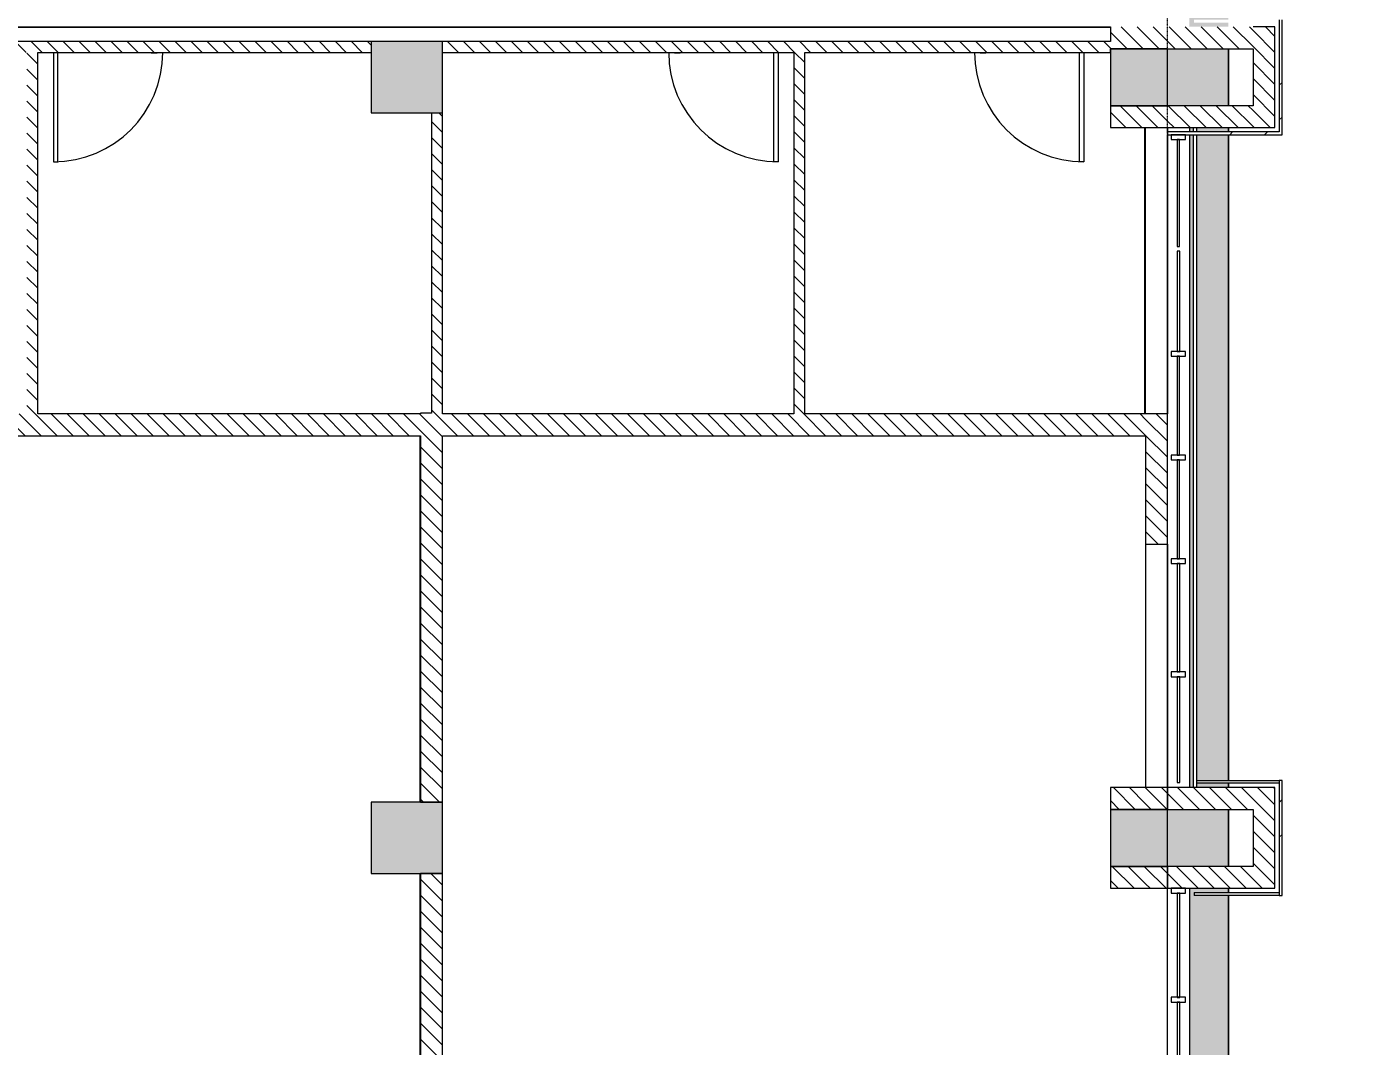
# Model space of a CAD drawing. Header units: millimetres. Extents: x -106145 to 154907, y -84585 to 152038.
# Drawn here: x 45394 to 59489, y 63544 to 74265 of the extents above; entities that cross this region are included whole.
import ezdxf

# ---------------------------------------------------------------- set-up
doc = ezdxf.new("R2010")
doc.units = ezdxf.units.MM
doc.linetypes.add('Cut Out Line _2_', pattern=[2, 1, -1])
for name, color, linetype, lineweight in [('A-ANNO-DIMS', 211, 'Continuous', 9), ('A-ANNO-DIMS-300', 211, 'Continuous', 9), ('A-AREA', 32, 'Continuous', 5), ('A-DETL', 90, 'Continuous', 5), ('A-DOOR', 31, 'Continuous', 5), ('A-FLOR', 192, 'Continuous', 5), ('A-FLOR-PATT', 8, 'Continuous', 5), ('A-GLAZ-CURT', 52, 'Continuous', 5), ('A-GLAZ-CWMG', 51, 'Continuous', 5), ('A-WALL', 113, 'Continuous', 5), ('A-WALL-PATT', 111, 'Continuous', 5), ('S-COLS', 52, 'Continuous', 5)]:
    doc.layers.add(name, color=color, linetype=linetype, lineweight=lineweight)
doc.styles.add('RomanS', font='romans__.ttf', dxfattribs={"width": 0.8, "height": 1200})
doc.dimstyles.new('Diagonal_-_4_mm_RomanS', dxfattribs={"dimscale": 304.8, "dimtxt": 1219.023462, "dimasz": 1.476378, "dimexe": 0.984252, "dimexo": 0.0625, "dimgap": 0.19685, "dimtad": 1, "dimdec": 0, "dimzin": 0, "dimdsep": 46, "dimtxsty": 'RomanS', "dimblk1": 'OBLIQUE', "dimblk2": 'OBLIQUE', "dimsah": 1, "dimcen": 0.09, "dimdle": 2.362205, "dimazin": 0, "dimtfac": 1, "dimtdec": 4, "dimtix": 1, "dimtmove": 0, "dimatfit": 3, "dimfxl": 2.362205, "dimfxlon": 1, "dimtvp": 1, "dimtolj": 1, "dimtzin": 0, "dimarcsym": 2})
pattern_1 = [(315, (0, 0), (84.18955, 84.18955), [])]
pattern_2 = [(45, (0, 0), (-754.342, 754.342), []), (45, (0, 1143), (-754.342, 754.342), [])]

# ---------------------------------------------------------------- blocks, each defined once
blk = doc.blocks.new('M_Concrete-Rectangular-Column - 750 x 750-3585654-Site Plan')
at = {"layer": 'S-COLS'}
blk.add_hatch(color=256, dxfattribs=at).paths.add_polyline_path([(-375, 375), (-375, -375), (375, -375), (375, 375), (-130, 375)], flags=0)
at = {"layer": 'S-COLS', "color": 41}
for p, q in [((375, 375), (-375, 375)), ((-375, 375), (-375, -375)), ((375, -375), (375, 375)), ((-375, -375), (375, -375))]:
    blk.add_line(p, q, dxfattribs=at)
blk = doc.blocks.new('M_Door-Passage-Small Slit Vision Panel_Type B - 1_25_Type B-13938695-Site Plan')
at = {"layer": 'A-DOOR', "color": 121, "lineweight": 9}
for p, q in [((575, 1213.85), (530, 1213.85)), ((530, 1213.85), (530, 63.85)), ((575, 63.85), (575, 1213.85))]:
    blk.add_line(p, q, dxfattribs=at)
at = {"layer": 'A-DOOR', "color": 41}
for p, q in [((-514.125, 71.85), (-514.125, 63.85)), ((-514.125, 71.85), (-454.125, 71.85)), ((-454.125, 63.85), (-454.125, 71.85))]:
    blk.add_line(p, q, dxfattribs=at)
blk.add_arc((575, 63.85), 1150, 90, 180, dxfattribs=at)
blk = doc.blocks.new('Rectangular Mullion - 50 x 150mm-10192813-Site Plan')
at = {"layer": 'A-GLAZ-CWMG', "color": 53, "lineweight": 18}
for p, q in [((0, 75), (-50, 75)), ((-50, 75), (-50, -75)), ((0, -75), (0, 75)), ((-50, -75), (0, -75))]:
    blk.add_line(p, q, dxfattribs=at)
blk = doc.blocks.new('M_Door-Passage-Small Slit Vision Panel_Type B - 1_25_Type B-13938696-Site Plan')
at = {"layer": 'A-DOOR', "color": 41}
for p, q in [((-514.125, -63.85), (-514.125, -71.85)), ((-454.125, -71.85), (-514.125, -71.85)), ((-454.125, -71.85), (-454.125, -63.85))]:
    blk.add_line(p, q, dxfattribs=at)
at = {"layer": 'A-DOOR', "color": 121, "lineweight": 9}
for p, q in [((530, -1213.85), (530, -63.85)), ((575, -63.85), (575, -1213.85)), ((575, -1213.85), (530, -1213.85))]:
    blk.add_line(p, q, dxfattribs=at)
at = {"layer": 'A-DOOR', "color": 41}
blk.add_arc((575, -63.85), 1150, 180, 270, dxfattribs=at)
blk = doc.blocks.new('System Panel - Glazed-11365437-Site Plan')
at = {"layer": 'A-GLAZ-CURT', "color": 133, "lineweight": 9}
for p, q in [((549, 13), (-549, 13)), ((-549, 13), (-549, -13)), ((549, -13), (549, 13)), ((-549, -13), (549, -13))]:
    blk.add_line(p, q, dxfattribs=at)
blk = doc.blocks.new('System Panel - Glazed-11365438-Site Plan')
at = {"layer": 'A-GLAZ-CURT', "color": 133, "lineweight": 9}
for p, q in [((561, 13), (-561, 13)), ((-561, 13), (-561, -13)), ((561, -13), (561, 13)), ((-561, -13), (561, -13))]:
    blk.add_line(p, q, dxfattribs=at)
blk = doc.blocks.new('Rectangular Mullion - 50 x 150mm-V53-Site Plan')
at = {"layer": 'A-GLAZ-CWMG', "color": 53, "lineweight": 18}
for p, q in [((-25, 75), (25, 75)), ((-25, -75), (-25, 75)), ((25, 75), (25, -75)), ((25, -75), (-25, -75))]:
    blk.add_line(p, q, dxfattribs=at)
blk = doc.blocks.new('System Panel - Glazed-11366194-Site Plan')
at = {"layer": 'A-GLAZ-CURT', "color": 133, "lineweight": 9}
for p, q in [((562.5, 12.5), (-562.5, 12.5)), ((-562.5, 12.5), (-562.5, -12.5)), ((562.5, -12.5), (562.5, 12.5)), ((-562.5, -12.5), (562.5, -12.5))]:
    blk.add_line(p, q, dxfattribs=at)
blk = doc.blocks.new('System Panel - Glazed-11366195-Site Plan')
at = {"layer": 'A-GLAZ-CURT', "color": 133, "lineweight": 9}
for p, q in [((527, 13), (-527, 13)), ((-527, 13), (-527, -13)), ((527, -13), (527, 13)), ((-527, -13), (527, -13))]:
    blk.add_line(p, q, dxfattribs=at)
blk = doc.blocks.new('System Panel - Glazed-10195712-Site Plan')
at = {"layer": 'A-GLAZ-CURT', "color": 133, "lineweight": 9}
for p, q in [((520, 12.5), (-520, 12.5)), ((-520, 12.5), (-520, -12.5)), ((520, -12.5), (520, 12.5)), ((-520, -12.5), (520, -12.5))]:
    blk.add_line(p, q, dxfattribs=at)
blk = doc.blocks.new('System Panel - Glazed-11366196-Site Plan')
at = {"layer": 'A-GLAZ-CURT', "color": 133, "lineweight": 9}
for p, q in [((570, 13), (-570, 13)), ((-570, 13), (-570, -13)), ((570, -13), (570, 13)), ((-570, -13), (570, -13))]:
    blk.add_line(p, q, dxfattribs=at)
blk = doc.blocks.new('System Panel - Glazed-11366197-Site Plan')
at = {"layer": 'A-GLAZ-CURT', "color": 133, "lineweight": 9}
for p, q in [((557, 13), (-557, 13)), ((-557, 13), (-557, -13)), ((557, -13), (557, 13)), ((-557, -13), (557, -13))]:
    blk.add_line(p, q, dxfattribs=at)
blk = doc.blocks.new('MM-HOSPITAL A _ B BLOCK-2022_11_05_CENTRAL_rvt-1-Site Plan')
at = {"layer": 'A-WALL-PATT'}
h = blk.add_hatch(dxfattribs=at)
h.set_pattern_fill('FP_20', color=41, style=0, pattern_type=2)
h.set_pattern_definition(pattern_2)
h.paths.add_polyline_path([(58594, 73130), (58594, 74340), (58564, 74340), (58564, 73130)], flags=0)
h = blk.add_hatch(dxfattribs=at)
h.set_pattern_fill('FP_19', color=90, style=0, pattern_type=2)
h.set_pattern_definition(pattern_1)
h.paths.add_polyline_path([(57159, 74035), (57159, 74265), (56789, 74265), (56789, 74035)], flags=0)
h = blk.add_hatch(dxfattribs=at)
h.set_pattern_fill('FP_19', color=90, style=0, pattern_type=2)
h.set_pattern_definition(pattern_1)
h.paths.add_polyline_path([(57159, 74035), (57389, 74035), (57389, 74265), (57159, 74265)], flags=0)
h = blk.add_hatch(dxfattribs=at)
h.set_pattern_fill('FP_19', color=90, style=0, pattern_type=2)
h.set_pattern_definition(pattern_1)
h.paths.add_polyline_path([(57389, 74035), (58289, 74035), (58289, 74265), (57389, 74265)], flags=0)
h = blk.add_hatch(dxfattribs=at)
h.set_pattern_fill('FP_19', color=90, style=0, pattern_type=2)
h.set_pattern_definition(pattern_1)
h.paths.add_polyline_path([(58289, 73205), (58519, 73205), (58519, 74265), (58289, 74265), (58289, 73435)], flags=0)
h = blk.add_hatch(dxfattribs=at)
h.set_pattern_fill('FP_19', color=90, style=0, pattern_type=2)
h.set_pattern_definition(pattern_1)
h.paths.add_polyline_path([(37264, 73995), (41014, 73995), (41014, 74110), (37264, 74110)], flags=0)
h.paths.add_polyline_path([(41764, 73995), (49014, 73995), (49014, 74110), (41764, 74110)], flags=0)
h = blk.add_hatch(dxfattribs=at)
h.set_pattern_fill('FP_19', color=90, style=0, pattern_type=2)
h.set_pattern_definition(pattern_1)
h.paths.add_polyline_path([(56518, 73995), (56789, 73995), (56789, 74110), (49764, 74110), (49764, 73995), (55467, 73995)], flags=0)
h = blk.add_hatch(dxfattribs=at)
h.set_pattern_fill('FP_19', color=90, style=0, pattern_type=2)
h.set_pattern_definition(pattern_1)
h.paths.add_polyline_path([(45394, 72520), (45509, 72520), (45509, 73995), (45394, 73995)], flags=0)
h = blk.add_hatch(dxfattribs=at)
h.set_pattern_fill('FP_19', color=90, style=0, pattern_type=2)
h.set_pattern_definition(pattern_1)
h.paths.add_polyline_path([(53459, 70195), (53574, 70195), (53574, 73995), (53459, 73995), (53459, 70907)], flags=0)
h = blk.add_hatch(dxfattribs=at)
h.set_pattern_fill('FP_19', color=90, style=0, pattern_type=2)
h.set_pattern_definition(pattern_1)
h.paths.add_polyline_path([(56789, 73205), (57159, 73205), (57159, 73435), (56789, 73435)], flags=0)
h = blk.add_hatch(dxfattribs=at)
h.set_pattern_fill('FP_19', color=90, style=0, pattern_type=2)
h.set_pattern_definition(pattern_1)
h.paths.add_polyline_path([(57159, 73205), (57389, 73205), (57389, 73435), (57159, 73435)], flags=0)
h = blk.add_hatch(dxfattribs=at)
h.set_pattern_fill('FP_19', color=90, style=0, pattern_type=2)
h.set_pattern_definition(pattern_1)
h.paths.add_polyline_path([(57389, 73205), (58289, 73205), (58289, 73435), (57389, 73435)], flags=0)
h = blk.add_hatch(dxfattribs=at)
h.set_pattern_fill('FP_19', color=90, style=0, pattern_type=2)
h.set_pattern_definition(pattern_1)
h.paths.add_polyline_path([(49649, 70200), (49764, 70200), (49764, 73360), (49649, 73360), (49649, 70907)], flags=0)
h = blk.add_hatch(dxfattribs=at)
h.set_pattern_fill('FP_20', color=41, style=0, pattern_type=2)
h.set_pattern_definition(pattern_2)
h.paths.add_polyline_path([(57568, 73130), (58564, 73130), (58564, 73160), (57389, 73160), (57389, 73130)], flags=0)
h = blk.add_hatch(dxfattribs=at)
h.set_pattern_fill('FP_19', color=90, style=0, pattern_type=2)
h.set_pattern_definition(pattern_1)
h.paths.add_polyline_path([(45394, 70195), (45509, 70195), (45509, 72520), (45394, 72520), (45394, 70907)], flags=0)
h = blk.add_hatch(dxfattribs=at)
h.set_pattern_fill('FP_19', color=90, style=0, pattern_type=2)
h.set_pattern_definition(pattern_1)
h.paths.add_polyline_path([(49534, 69965), (49534, 70195), (33479, 70195), (33479, 69965), (49166, 69965)], flags=0)
h = blk.add_hatch(dxfattribs=at)
h.set_pattern_fill('FP_19', color=90, style=0, pattern_type=2)
h.set_pattern_definition(pattern_1)
h.paths.add_polyline_path([(49534, 66110), (49764, 66110), (49764, 70200), (49534, 70200), (49534, 69965)], flags=0)
h = blk.add_hatch(dxfattribs=at)
h.set_pattern_fill('FP_19', color=90, style=0, pattern_type=2)
h.set_pattern_definition(pattern_1)
h.paths.add_polyline_path([(49764, 69965), (57159, 69965), (57159, 70195), (49764, 70195)], flags=0)
h = blk.add_hatch(dxfattribs=at)
h.set_pattern_fill('FP_19', color=90, style=0, pattern_type=2)
h.set_pattern_definition(pattern_1)
h.paths.add_polyline_path([(57389, 68825), (57389, 70195), (57159, 70195), (57159, 68825)], flags=0)
h = blk.add_hatch(dxfattribs=at)
h.set_pattern_fill('FP_19', color=90, style=0, pattern_type=2)
h.set_pattern_definition(pattern_1)
h.paths.add_polyline_path([(57159, 66035), (57159, 66265), (56789, 66265), (56789, 66035)], flags=0)
h = blk.add_hatch(dxfattribs=at)
h.set_pattern_fill('FP_19', color=90, style=0, pattern_type=2)
h.set_pattern_definition(pattern_1)
h.paths.add_polyline_path([(57159, 66035), (57389, 66035), (57389, 66265), (57159, 66265)], flags=0)
h = blk.add_hatch(dxfattribs=at)
h.set_pattern_fill('FP_19', color=90, style=0, pattern_type=2)
h.set_pattern_definition(pattern_1)
h.paths.add_polyline_path([(58519, 66035), (58519, 66265), (57389, 66265), (57389, 66035), (58289, 66035)], flags=0)
h = blk.add_hatch(dxfattribs=at)
h.set_pattern_fill('FP_20', color=41, style=0, pattern_type=2)
h.set_pattern_definition(pattern_2)
h.paths.add_polyline_path([(58564, 65130), (58594, 65130), (58594, 66340), (58564, 66340)], flags=0)
h = blk.add_hatch(dxfattribs=at)
h.set_pattern_fill('FP_19', color=90, style=0, pattern_type=2)
h.set_pattern_definition(pattern_1)
h.paths.add_polyline_path([(58519, 65205), (58519, 66035), (58289, 66035), (58289, 65205)], flags=0)
h = blk.add_hatch(dxfattribs=at)
h.set_pattern_fill('FP_19', color=90, style=0, pattern_type=2)
h.set_pattern_definition(pattern_1)
h.paths.add_polyline_path([(57159, 65205), (57159, 65435), (56789, 65435), (56789, 65205)], flags=0)
h = blk.add_hatch(dxfattribs=at)
h.set_pattern_fill('FP_19', color=90, style=0, pattern_type=2)
h.set_pattern_definition(pattern_1)
h.paths.add_polyline_path([(57389, 65205), (57389, 65435), (57159, 65435), (57159, 65205)], flags=0)
h = blk.add_hatch(dxfattribs=at)
h.set_pattern_fill('FP_19', color=90, style=0, pattern_type=2)
h.set_pattern_definition(pattern_1)
h.paths.add_polyline_path([(57389, 65205), (58289, 65205), (58289, 65435), (57389, 65435)], flags=0)
h = blk.add_hatch(dxfattribs=at)
h.set_pattern_fill('FP_19', color=90, style=0, pattern_type=2)
h.set_pattern_definition(pattern_1)
h.paths.add_polyline_path([(49764, 58255), (49764, 65360), (49534, 65360), (49534, 58255)], flags=0)
at = {"layer": 'S-COLS'}
for points in [[(56789, 73435), (57389, 73435), (57389, 74035), (56789, 74035), (56789, 73673)], [(49014, 65360), (49764, 65360), (49764, 66110), (49014, 66110)], [(56789, 65435), (57389, 65435), (57389, 66035), (56789, 66035)]]:
    blk.add_hatch(color=256, dxfattribs=at).paths.add_polyline_path(points, flags=0)
at = {"layer": 'A-AREA', "color": 41}
blk.add_line((57159, 68825), (57159, 66265), dxfattribs=at)
at = {"layer": 'A-FLOR', "color": 41}
for p, q in [((33099, 74260), (56789, 74260)), ((56789, 74260), (33099, 74260)), ((57149, 70195), (57149, 73205)), ((49529, 66110), (49529, 69965)), ((49529, 58255), (49529, 65360))]:
    blk.add_line(p, q, dxfattribs=at)
at = {"layer": 'A-WALL', "color": 53, "lineweight": 18}
for p, q in [((58564, 74340), (58564, 73160)), ((58594, 73130), (58594, 74340)), ((58519, 74265), (58289, 74265)), ((58519, 73205), (58519, 74265)), ((57389, 74035), (58289, 74035)), ((58289, 74035), (58289, 73435)), ((58289, 73435), (57389, 73435)), ((57389, 73205), (58289, 73205)), ((58564, 73160), (57389, 73160)), ((58289, 73205), (58519, 73205)), ((57389, 73130), (58564, 73130)), ((58564, 73130), (58594, 73130)), ((58519, 66265), (57389, 66265)), ((57389, 66035), (57389, 66265)), ((58519, 66035), (58519, 66265)), ((58564, 66340), (58564, 65130)), ((58594, 66340), (58564, 66340)), ((58594, 65130), (58594, 66340)), ((57389, 66035), (58289, 66035)), ((58289, 66035), (58289, 65435)), ((58519, 65205), (58519, 66035)), ((58289, 65435), (57389, 65435)), ((57389, 65205), (58289, 65205)), ((58289, 65205), (58519, 65205)), ((58564, 65130), (58594, 65130))]:
    blk.add_line(p, q, dxfattribs=at)
at = {"layer": 'A-WALL', "color": 61, "lineweight": 18}
for p, q in [((56789, 74265), (56789, 74110)), ((49014, 74110), (41764, 74110)), ((56789, 74110), (49764, 74110)), ((56789, 74035), (57159, 74035)), ((45509, 73995), (49014, 73995)), ((45509, 72520), (45509, 73995)), ((49764, 73995), (53459, 73995)), ((53459, 73995), (53459, 70195)), ((53574, 73995), (56789, 73995)), ((53574, 70195), (53574, 73995)), ((57159, 73435), (56789, 73435)), ((56789, 73435), (56789, 73205)), ((57389, 73435), (57159, 73435)), ((49649, 73360), (49649, 70200)), ((49764, 70200), (49764, 73360)), ((56789, 73205), (57159, 73205)), ((57159, 73205), (57389, 73205)), ((57389, 73160), (57389, 73130)), ((45509, 70195), (45509, 72520)), ((49534, 70195), (45509, 70195)), ((49534, 70200), (49534, 70195)), ((49649, 70200), (49534, 70200)), ((49764, 70195), (49764, 70200)), ((53459, 70195), (49764, 70195)), ((57159, 70195), (53574, 70195)), ((57389, 70195), (57159, 70195)), ((57389, 68825), (57389, 70195)), ((33479, 69965), (49534, 69965)), ((49534, 69965), (49534, 66110)), ((49764, 69965), (57159, 69965)), ((49764, 66110), (49764, 69965)), ((57159, 69965), (57159, 68825)), ((57159, 68825), (57389, 68825)), ((57159, 66265), (56789, 66265)), ((56789, 66265), (56789, 66035)), ((57389, 66265), (57159, 66265)), ((57389, 66265), (57389, 66035)), ((49534, 66110), (49764, 66110)), ((56789, 66035), (57159, 66035)), ((57159, 66035), (57389, 66035)), ((57159, 65435), (56789, 65435)), ((56789, 65435), (56789, 65205)), ((57389, 65435), (57159, 65435)), ((57389, 65205), (57389, 65435)), ((57389, 65435), (57389, 65205)), ((49534, 65360), (49534, 58255)), ((49764, 58255), (49764, 65360)), ((56789, 65205), (57159, 65205)), ((57159, 65205), (57389, 65205))]:
    blk.add_line(p, q, dxfattribs=at)
at = {"layer": 'A-WALL', "color": 41}
for p, q in [((56789, 73995), (56789, 74035)), ((57159, 74035), (57389, 74035)), ((57159, 70195), (57159, 73205)), ((57389, 73205), (57389, 73160)), ((57389, 73130), (57389, 70195)), ((49764, 65360), (49534, 65360)), ((57389, 58335), (57389, 65205))]:
    blk.add_line(p, q, dxfattribs=at)
at = {"layer": 'A-WALL', "color": 253}
for p, q in [((57389, 73160), (57389, 73205)), ((57619, 73205), (57619, 73160)), ((57664, 73160), (57664, 73205)), ((57694, 73205), (57694, 73160)), ((57389, 66265), (57389, 73130)), ((57619, 73130), (57619, 66265)), ((57664, 66265), (57664, 73130)), ((57694, 73130), (57694, 66340)), ((57694, 66340), (58564, 66340)), ((57694, 66340), (57694, 66310)), ((57694, 66310), (57694, 66265)), ((58564, 66310), (57694, 66310)), ((57619, 65205), (57619, 58335)), ((57669, 65160), (58564, 65160)), ((57669, 65160), (57669, 65130)), ((58564, 65130), (57669, 65130))]:
    blk.add_line(p, q, dxfattribs=at)
at = {"layer": 'S-COLS', "color": 41}
for p, q in [((57159, 74035), (56789, 74035)), ((56789, 74035), (56789, 73995)), ((57389, 74035), (57159, 74035)), ((57389, 73435), (57389, 74035)), ((56789, 73995), (56789, 73435)), ((56789, 73435), (57389, 73435)), ((49764, 66110), (49014, 66110)), ((49014, 66110), (49014, 65360)), ((49764, 65360), (49764, 66110)), ((57389, 66035), (56789, 66035)), ((56789, 66035), (56789, 65435)), ((57389, 65435), (57389, 66035)), ((56789, 65435), (57389, 65435)), ((49014, 65360), (49534, 65360)), ((49534, 65360), (49764, 65360))]:
    blk.add_line(p, q, dxfattribs=at)
at = {"color": 253, "lineweight": 5}
for name, p, rotation in [('M_Concrete-Rectangular-Column - 750 x 750-3585654-Site Plan', (49389, 73735), 90.00000482565875), ('M_Door-Passage-Small Slit Vision Panel_Type B - 1_25_Type B-13938695-Site Plan', (46249, 74059), 180.0000048296731), ('Rectangular Mullion - 50 x 150mm-10192813-Site Plan', (57504, 73130), 89.99999999999959), ('System Panel - Glazed-11366194-Site Plan', (57504, 72518), 269.9999999999996), ('System Panel - Glazed-11366195-Site Plan', (57504, 71378), 269.9999999999996), ('System Panel - Glazed-10195712-Site Plan', (57504, 70280), 269.9999999999996), ('System Panel - Glazed-10195712-Site Plan', (57504, 69190), 269.9999999999996), ('System Panel - Glazed-11366196-Site Plan', (57504, 68050), 269.9999999999996), ('System Panel - Glazed-11366197-Site Plan', (57504, 66873), 269.9999999999996), ('Rectangular Mullion - 50 x 150mm-10192813-Site Plan', (57504, 65205), 89.99999999999952), ('System Panel - Glazed-11365437-Site Plan', (57504, 64606), 269.9999999999995), ('System Panel - Glazed-11365438-Site Plan', (57504, 63446), 269.9999999999995)]:
    blk.add_blockref(name, p, dxfattribs=dict(at, rotation=rotation))
for p in [(52719, 74059), (55934, 74059)]:
    blk.add_blockref('M_Door-Passage-Small Slit Vision Panel_Type B - 1_25_Type B-13938696-Site Plan', p, dxfattribs=at)
at = {"color": 253, "lineweight": 5, "extrusion": (0, 0, -1)}
for p, rotation in [((-57504, 70825), 270.0000000000004), ((-57504, 69735), 270.0000000000004), ((-57504, 68645), 270.0000000000004), ((-57504, 67455), 270.0000000000004), ((-57504, 64033), 270.0000000000005)]:
    blk.add_blockref('Rectangular Mullion - 50 x 150mm-V53-Site Plan', p, dxfattribs=dict(at, rotation=rotation))
blk = doc.blocks.new('MMU_ AMBALA_PODIUM_2022_11_02_CENTRAL_rvt-1-Site Plan')
at = {"layer": 'A-FLOR-PATT', "true_color": 0xc7c8ca}
h = blk.add_hatch(color=9, dxfattribs=at)
h.paths.add_polyline_path([(88259, 17665), (88259, 18115), (88214, 18115), (88214, 17665)], flags=0)
h.paths.add_polyline_path([(88489, 17665), (88959, 17665), (88959, 18160), (88609, 18160), (88609, 18115), (88489, 18115), (88489, 18108)], flags=0)
h.paths.add_polyline_path([(88184, 17665), (88184, 18115), (85569, 18115), (85569, 17665), (88024, 17665)], flags=0)
h.paths.add_polyline_path([(83823, 17665), (85339, 17665), (85339, 18115), (79988, 18115), (79988, 30128), (79995, 30381), (80013, 30634), (80045, 30886), (80088, 31135), (80144, 31383), (80211, 31627), (80291, 31867), (80382, 32104), (80485, 32335), (80600, 32561), (80725, 32782), (80861, 32996), (81007, 33203), (81163, 33402), (81329, 33594), (81763, 34043), (82013, 34318), (82254, 34600), (82486, 34890), (82708, 35188), (82920, 35493), (83164, 35871), (83315, 36122), (83497, 36445), (83668, 36775), (83828, 37110), (83978, 37450), (84116, 37794), (84244, 38143), (84359, 38496), (84464, 38852), (84556, 39212), (84637, 39574), (84706, 39939), (84764, 40306), (84764, 58958), (84722, 59335), (84668, 59711), (84601, 60084), (84523, 60455), (84431, 60823), (84328, 61188), (84213, 61550), (84086, 61907), (83947, 62260), (83796, 62609), (83634, 62951), (83461, 63289), (83276, 63620), (83081, 63945), (82875, 64264), (82659, 64576), (82432, 64880), (82343, 64992), (81969, 64740), (81980, 64727), (82207, 64431), (82423, 64128), (82629, 63818), (82825, 63501), (83009, 63178), (83182, 62848), (83345, 62513), (83495, 62173), (83635, 61828), (83762, 61478), (83877, 61124), (83981, 60766), (84072, 60405), (84151, 60041), (84218, 59675), (84272, 59307), (84314, 58937), (84314, 40338), (84255, 39968), (84173, 39559), (84099, 39237), (84003, 38876), (83894, 38518), (83774, 38164), (83641, 37814), (83497, 37470), (83341, 37130), (83173, 36796), (82995, 36467), (82773, 36094), (82604, 35830), (82393, 35521), (82171, 35220), (81940, 34926), (81698, 34641), (81447, 34364), (81007, 33908), (80836, 33713), (80672, 33506), (80523, 33300), (80381, 33083), (80250, 32859), (80128, 32630), (80018, 32395), (79919, 32156), (79830, 31912), (79753, 31664), (79688, 31413), (79634, 31160), (79592, 30904), (79562, 30646), (79543, 30339), (79538, 30128), (79538, 17665), (82773, 17665)], flags=0)
h.paths.add_polyline_path([(57619, 17815), (58289, 17815), (58289, 18035), (57579, 18035), (57579, 17935), (57619, 17935), (57619, 17855)], flags=0)
h.paths.add_polyline_path([(62819, 17815), (67026, 17815), (67026, 31354), (66972, 31596), (66906, 31836), (66830, 32073), (66743, 32306), (66646, 32535), (66539, 32760), (66422, 32980), (66296, 33194), (66160, 33402), (65969, 33662), (65861, 33800), (65661, 34027), (65271, 34439), (65024, 34717), (64786, 35003), (64558, 35297), (64340, 35598), (64133, 35907), (63936, 36223), (63749, 36545), (63574, 36873), (63410, 37207), (63257, 37546), (63116, 37890), (62987, 38239), (62869, 38592), (62764, 38949), (62671, 39309), (62589, 39672), (62521, 40038), (62455, 40481), (62420, 40775), (62389, 41146), (62370, 41517), (62364, 41889), (62364, 51516), (61914, 51212), (61914, 41889), (61920, 41518), (61938, 41147), (61968, 40778), (62010, 40409), (62064, 40042), (62130, 39676), (62207, 39314), (62297, 38953), (62398, 38596), (62510, 38243), (62634, 37893), (62769, 37547), (62915, 37206), (63073, 36870), (63241, 36539), (63419, 36214), (63623, 35871), (63808, 35581), (64017, 35275), (64237, 34976), (64465, 34683), (64704, 34399), (64951, 34122), (65374, 33676), (65533, 33490), (65682, 33297), (65823, 33097), (65969, 32863), (66074, 32679), (66185, 32461), (66306, 32183), (66374, 32011), (66453, 31780), (66520, 31545), (66576, 31307), (66576, 18265), (58824, 18265), (58821, 18102), (58815, 18103), (58817, 18265), (58594, 18265), (58594, 17815), (61109, 17815), (61109, 18150), (61339, 18150), (61342, 17815), (61769, 17815)], flags=0)
h.paths.add_polyline_path([(58519, 17815), (58564, 17815), (58564, 18265), (58029, 18265), (58028, 18310), (57694, 18310), (57694, 18265), (58519, 18265), (58519, 18035)], flags=0)
h.paths.add_polyline_path([(58819, 17990), (58813, 17990), (58815, 18029), (58820, 18029)], flags=0)
h.paths.add_polyline_path([(58820, 18030), (58814, 18030), (58815, 18069), (58821, 18069)], flags=0)
h.paths.add_polyline_path([(57664, 18265), (57664, 18310), (57579, 18310), (57579, 18265)], flags=0)
h.paths.add_polyline_path([(58029, 18340), (58029, 25315), (57694, 25315), (57694, 18340), (58028, 18340)], flags=0)
h.paths.add_polyline_path([(57664, 18340), (57664, 25315), (57579, 25315), (57579, 18340)], flags=0)
h.paths.add_polyline_path([(88609, 18390), (89059, 18390), (89059, 18435), (88609, 18435)], flags=0)
h.paths.add_polyline_path([(88609, 18465), (89059, 18465), (89059, 25195), (88609, 25195), (88609, 19276)], flags=0)
h.paths.add_polyline_path([(89011, 25225), (89059, 25225), (89059, 25270), (88609, 25270), (88609, 25225)], flags=0)
h.paths.add_polyline_path([(57694, 25345), (58029, 25345), (58029, 25390), (57694, 25390)], flags=0)
h.paths.add_polyline_path([(57664, 25345), (57664, 25390), (57579, 25390), (57579, 25345), (57644, 25345)], flags=0)
h.paths.add_polyline_path([(89010, 25500), (89059, 25500), (89059, 26090), (88609, 26090), (88609, 25500)], flags=0)
h.paths.add_polyline_path([(58029, 25620), (58029, 26215), (57579, 26215), (57579, 25620), (57926, 25620)], flags=0)
h.paths.add_polyline_path([(89059, 26320), (89059, 26365), (88609, 26365), (88609, 26320), (89004, 26320)], flags=0)
h.paths.add_polyline_path([(89059, 26395), (89059, 31695), (88609, 31695), (88609, 26395), (89004, 26395)], flags=0)
h.paths.add_polyline_path([(58029, 26450), (58029, 26495), (57644, 26495), (57644, 26450), (57914, 26450)], flags=0)
h.paths.add_polyline_path([(57644, 26525), (58029, 26525), (58029, 33130), (57644, 33130), (57644, 26652)], flags=0)
h.paths.add_polyline_path([(89059, 31725), (89059, 31770), (88609, 31770), (88609, 31725), (88970, 31725)], flags=0)
h.paths.add_polyline_path([(88609, 32000), (89059, 32000), (89059, 32590), (88609, 32590)], flags=0)
h.paths.add_polyline_path([(89059, 32820), (89059, 32865), (88609, 32865), (88609, 32820), (88964, 32820)], flags=0)
h.paths.add_polyline_path([(88609, 32895), (89059, 32895), (89059, 38195), (88609, 38195), (88609, 34027)], flags=0)
h.paths.add_polyline_path([(58029, 33160), (58029, 33205), (57644, 33205), (57644, 33160), (57820, 33160)], flags=0)
h.paths.add_polyline_path([(57816, 33435), (58029, 33435), (58029, 34035), (57579, 34035), (57579, 33435), (57644, 33435)], flags=0)
h.paths.add_polyline_path([(57804, 34265), (58029, 34265), (58029, 41130), (57619, 41130), (57619, 34265)], flags=0)
h.paths.add_polyline_path([(88609, 38225), (89059, 38225), (89059, 38270), (88609, 38270)], flags=0)
h.paths.add_polyline_path([(88609, 38500), (89059, 38500), (89059, 39090), (88609, 39090)], flags=0)
h.paths.add_polyline_path([(88923, 39320), (89059, 39320), (89059, 39365), (88609, 39365), (88609, 39320)], flags=0)
h.paths.add_polyline_path([(88922, 39395), (89059, 39395), (89059, 44695), (88609, 44695), (88609, 39395)], flags=0)
h.paths.add_polyline_path([(58029, 41160), (58029, 41205), (57619, 41205), (57619, 41160), (57708, 41160)], flags=0)
h.paths.add_polyline_path([(57579, 41435), (58029, 41435), (58029, 42035), (57579, 42035)], flags=0)
h.paths.add_polyline_path([(57692, 42265), (58029, 42265), (58029, 42310), (57644, 42310), (57644, 42265)], flags=0)
h.paths.add_polyline_path([(58029, 42340), (58029, 48592), (57644, 48332), (57644, 42340), (57691, 42340)], flags=0)
h.paths.add_polyline_path([(88609, 44725), (89059, 44725), (89059, 44770), (88609, 44770)], flags=0)
h.paths.add_polyline_path([(88609, 45000), (89059, 45000), (89059, 45590), (88609, 45590), (88609, 45091)], flags=0)
h.paths.add_polyline_path([(88609, 45820), (89059, 45820), (89059, 45865), (88609, 45865)], flags=0)
h.paths.add_polyline_path([(88881, 45895), (89059, 45895), (89059, 48920), (88609, 48920), (88609, 45895)], flags=0)
h.paths.add_polyline_path([(89059, 48950), (89059, 48995), (88609, 48995), (88609, 48950), (88862, 48950)], flags=0)
h.paths.add_polyline_path([(88609, 49225), (89059, 49225), (89059, 55980), (88609, 55980), (88609, 52467)], flags=0)
h.paths.add_polyline_path([(57389, 52503), (57491, 52572), (57491, 52602), (57429, 52602), (57429, 52652), (57491, 52652), (57491, 53768), (57429, 53768), (57429, 53818), (57491, 53818), (57491, 54935), (57429, 54935), (57429, 54985), (57491, 54985), (57491, 56025), (57429, 56025), (57429, 56075), (57491, 56075), (57491, 57150), (57516, 57150), (57516, 56075), (57579, 56075), (57579, 56025), (57516, 56025), (57516, 54985), (57579, 54985), (57579, 54935), (57516, 54935), (57516, 53818), (57579, 53818), (57579, 53768), (57516, 53768), (57516, 52652), (57579, 52652), (57579, 52631), (57634, 52668), (57634, 55925), (57664, 55925), (57664, 52688), (58029, 52934), (58029, 57275), (57389, 57275), (57389, 53070)], flags=0)
h.paths.add_polyline_path([(57516, 52589), (57535, 52602), (57516, 52602)], flags=0)
h.paths.add_polyline_path([(61914, 55554), (62364, 55857), (62366, 57999), (62370, 58262), (62389, 58633), (62420, 59004), (62464, 59374), (62540, 59843), (62590, 60108), (62671, 60471), (62765, 60832), (62870, 61189), (62988, 61542), (63117, 61891), (63259, 62235), (63428, 62609), (63576, 62909), (63751, 63237), (63938, 63559), (64135, 63875), (64343, 64184), (64561, 64486), (64789, 64780), (65027, 65066), (65304, 65375), (65532, 65613), (65798, 65874), (66072, 66125), (66355, 66368), (66646, 66600), (67020, 66874), (67251, 67034), (67564, 67236), (67883, 67427), (68209, 67607), (68541, 67776), (68878, 67933), (69221, 68079), (69568, 68214), (69920, 68336), (70275, 68447), (70634, 68545), (70996, 68631), (71361, 68705), (71728, 68767), (72097, 68816), (72468, 68853), (72839, 68877), (73211, 68888), (73584, 68887), (73956, 68873), (74371, 68842), (74697, 68808), (75066, 68757), (75433, 68693), (75797, 68617), (76159, 68528), (76517, 68427), (76872, 68315), (77223, 68190), (77569, 68054), (77911, 67905), (78247, 67746), (78578, 67575), (78903, 67393), (79204, 67210), (79610, 67484), (79345, 67653), (79018, 67846), (78685, 68028), (78346, 68198), (78002, 68358), (77653, 68506), (77299, 68642), (76941, 68766), (76578, 68879), (76213, 68979), (75844, 69067), (75472, 69144), (75098, 69207), (74722, 69258), (74345, 69297), (73966, 69323), (73587, 69337), (73208, 69338), (72829, 69327), (72450, 69303), (72073, 69266), (71696, 69217), (71322, 69156), (70867, 69063), (70581, 68996), (70170, 68884), (69851, 68787), (69492, 68665), (69120, 68523), (68787, 68385), (68442, 68227), (68070, 68041), (67768, 67879), (67440, 67688), (67119, 67486), (66728, 67219), (66497, 67052), (66198, 66819), (65906, 66577), (65622, 66325), (65347, 66064), (65080, 65794), (64823, 65515), (64575, 65228), (64337, 64933), (64108, 64630), (63869, 64288), (63682, 64003), (63485, 63679), (63299, 63348), (63124, 63012), (62933, 62609), (62807, 62323), (62666, 61970), (62536, 61614), (62419, 61253), (62314, 60889), (62220, 60521), (62139, 60150), (62070, 59777), (62014, 59402), (61962, 58921), (61939, 58647), (61920, 58269), (61914, 57889), (61914, 56155)], flags=0)
h.paths.add_polyline_path([(88817, 56210), (89059, 56210), (89059, 56255), (88609, 56255), (88609, 56210)], flags=0)
h.paths.add_polyline_path([(88816, 56285), (89059, 56285), (89059, 60860), (88609, 60860), (88609, 56285)], flags=0)
h.paths.add_polyline_path([(57389, 57505), (58029, 57505), (58029, 58105), (57389, 58105), (57389, 57505)], flags=0)
h.paths.add_polyline_path([(57669, 58335), (58029, 58335), (58029, 58380), (57669, 58380), (57672, 58410), (58029, 58410), (58029, 65130), (57669, 65130), (57669, 65160), (58029, 65160), (58029, 65205), (57619, 65205), (57619, 58335)], flags=0)
h.paths.add_polyline_path([(88787, 60890), (89059, 60890), (89059, 60935), (88609, 60935), (88609, 60890)], flags=0)
h.paths.add_polyline_path([(88785, 61165), (89059, 61165), (89059, 61755), (88609, 61755), (88609, 61165)], flags=0)
h.paths.add_polyline_path([(89059, 61985), (89059, 62030), (88609, 62030), (88609, 61985), (88780, 61985)], flags=0)
h.paths.add_polyline_path([(88780, 62060), (89059, 62060), (89059, 67505), (88609, 67505), (88609, 62060)], flags=0)
h.paths.add_polyline_path([(57389, 65435), (58029, 65435), (58029, 66035), (57389, 66035), (57389, 65435)], flags=0)
h.paths.add_polyline_path([(57389, 66265), (57389, 66265), (57389, 67219)], flags=0)
h.paths.add_polyline_path([(57763, 66265), (58029, 66265), (58029, 66310), (57694, 66310), (57694, 66265)], flags=0)
h.paths.add_polyline_path([(57619, 66265), (57664, 66265), (57664, 73130), (57619, 73130), (57619, 70907)], flags=0)
h.paths.add_polyline_path([(58029, 66340), (58029, 73130), (57694, 73130), (57694, 66340), (57764, 66340)], flags=0)
h.paths.add_polyline_path([(89059, 67535), (89059, 67580), (88609, 67580), (88609, 67535), (88745, 67535)], flags=0)
h.paths.add_polyline_path([(88609, 67810), (89059, 67810), (89059, 68400), (88609, 68400)], flags=0)
h.paths.add_polyline_path([(88739, 68630), (89059, 68630), (89059, 68675), (88609, 68675), (88609, 68630)], flags=0)
h.paths.add_polyline_path([(88609, 68705), (89059, 68705), (89059, 69522), (88609, 69218)], flags=0)
h.paths.add_polyline_path([(58029, 73160), (58029, 73205), (57694, 73205), (57694, 73160), (57842, 73160)], flags=0)
h.paths.add_polyline_path([(57619, 73160), (57664, 73160), (57664, 73205), (57619, 73205)], flags=0)
h.paths.add_polyline_path([(57846, 73435), (58029, 73435), (58029, 74035), (57389, 74035), (57389, 73435), (57768, 73435)], flags=0)
h.paths.add_polyline_path([(88609, 73551), (89059, 73855), (89059, 74350), (88609, 74350), (88609, 74077)], flags=0)
h.paths.add_polyline_path([(57782, 74265), (58029, 74265), (58029, 74310), (57669, 74310), (57669, 74340), (58029, 74340), (58029, 81130), (57669, 81130), (57669, 81160), (58029, 81160), (58029, 81205), (57619, 81205), (57619, 74265), (57669, 74265)], flags=0)
h.paths.add_polyline_path([(88702, 74380), (89059, 74380), (89059, 74425), (88609, 74425), (88609, 74380)], flags=0)
h.paths.add_polyline_path([(89059, 74655), (89059, 79500), (88609, 79500), (88609, 74655), (88701, 74655)], flags=0)
h.paths.add_polyline_path([(89059, 79730), (89059, 79775), (88609, 79775), (88609, 79730), (88669, 79730)], flags=0)
h.paths.add_polyline_path([(88609, 79805), (89059, 79805), (89059, 83105), (88609, 83105), (88609, 81970)], flags=0)
h.paths.add_polyline_path([(58029, 81435), (58029, 82035), (57389, 82035), (57389, 81435), (57938, 81435)], flags=0)
h.paths.add_polyline_path([(57948, 82265), (58029, 82265), (58029, 82310), (57694, 82310), (57694, 82265), (57913, 82265)], flags=0)
h.paths.add_polyline_path([(57619, 82265), (57664, 82265), (57664, 82310), (57619, 82310)], flags=0)
h.paths.add_polyline_path([(58029, 82340), (58029, 88830), (57694, 88830), (57694, 82340), (57949, 82340)], flags=0)
h.paths.add_polyline_path([(57619, 82340), (57664, 82340), (57664, 88830), (57619, 88830), (57619, 83814)], flags=0)
h.paths.add_polyline_path([(88647, 83135), (89059, 83135), (89059, 83180), (88609, 83180), (88609, 83135)], flags=0)
h.paths.add_polyline_path([(88646, 83410), (89059, 83410), (89059, 84000), (88609, 84000), (88609, 83410)], flags=0)
h.paths.add_polyline_path([(88641, 84230), (89059, 84230), (89059, 84275), (88609, 84275), (88609, 84230)], flags=0)
h.paths.add_polyline_path([(88640, 84305), (89059, 84305), (89059, 85505), (88609, 85505), (88609, 84305)], flags=0)
h.paths.add_polyline_path([(89059, 85735), (89059, 89735), (88439, 89735), (88439, 89505), (58594, 89505), (58594, 89285), (88609, 89285), (88609, 85735), (88631, 85735)], flags=0)
h.paths.add_polyline_path([(58022, 88860), (58029, 88860), (58029, 88905), (57694, 88905), (57694, 88860)], flags=0)
h.paths.add_polyline_path([(57664, 88860), (57664, 88905), (57619, 88905), (57619, 88860)], flags=0)
h.paths.add_polyline_path([(57619, 89135), (58029, 89135), (58029, 89285), (58289, 89285), (58289, 89505), (58089, 89505), (58089, 89735), (57389, 89735), (57389, 89135), (57568, 89135)], flags=0)
h.paths.add_polyline_path([(58519, 89285), (58564, 89285), (58564, 89505), (58519, 89505), (58519, 89292)], flags=0)
at = {"layer": 'A-FLOR', "color": 253}
for p, q in [((58029, 73435), (58029, 74035)), ((58029, 74035), (58029, 73435)), ((58029, 73160), (58029, 73205)), ((58029, 73205), (58029, 73160)), ((58029, 66340), (58029, 73130)), ((58029, 73130), (58029, 66340)), ((58029, 66265), (58029, 66310)), ((58029, 66310), (58029, 66265)), ((58029, 65435), (58029, 66035)), ((58029, 66035), (58029, 65435)), ((58029, 65160), (58029, 65205)), ((58029, 65205), (58029, 65160)), ((58029, 58410), (58029, 65130)), ((58029, 65130), (58029, 58410))]:
    blk.add_line(p, q, dxfattribs=at)
at = {"layer": 'A-FLOR', "color": 41}
blk.add_line((57389, 68825), (57389, 66265), dxfattribs=at)
blk = doc.blocks.new('DIMBLOCK33-Site Plan')
at = {"layer": 'A-ANNO-DIMS-300', "transparency": 16777216}
for p, q in [((-65455, 47706), (79278, 131267)), ((79014, 130283), (78504, 131167)), ((78654, 130907), (79014, 130283)), ((-64471, 47442), (-64981, 48325)), ((-64831, 48066), (-64471, 47442))]:
    blk.add_line(p, q, dxfattribs=at)
at = {"layer": 'A-ANNO-DIMS-300', "lineweight": 35, "transparency": 16777216}
for p, q in [((78654, 130907), (78737, 131214)), ((78654, 130907), (78572, 130600)), ((-64831, 48066), (-64749, 48373)), ((-64831, 48066), (-64914, 47758))]:
    blk.add_line(p, q, dxfattribs=at)
at = {"layer": 'A-ANNO-DIMS-300', "color": 0, "transparency": 16777216, "insert": (3725, 89578), "char_height": 1200, "width": 6511.94, "attachment_point": 1, "rotation": 30, "line_spacing_factor": 0.983083, "style": 'RomanS'}
blk.add_mtext('165683', dxfattribs=at)
blk = doc.blocks.new('_Oblique')
at = {"color": 0, "linetype": 'ByBlock', "lineweight": -2}
blk.add_line((-0.5, -0.5), (0.5, 0.5), dxfattribs=at)

msp = doc.modelspace()

# ---------------------------------------------------------------- block references
at = {"lineweight": 5}
msp.add_blockref('MM-HOSPITAL A _ B BLOCK-2022_11_05_CENTRAL_rvt-1-Site Plan', (0, 0), dxfattribs=at)

# ---------------------------------------------------------------- next in the draw order: block references
msp.add_blockref('MMU_ AMBALA_PODIUM_2022_11_02_CENTRAL_rvt-1-Site Plan', (0, 0), dxfattribs=at)

# ---------------------------------------------------------------- next in the draw order: linework, layer by layer
at = {"layer": 'A-DETL', "linetype": 'Cut Out Line _2_'}
msp.add_line((57388.75, 52502.95), (57388.75, 89505), dxfattribs=at)

# ---------------------------------------------------------------- next in the draw order: dimensions: what is measured, and where the dimension line sits
at = {"layer": 'A-ANNO-DIMS'}
dim = msp.add_linear_dim(base=(78654.26, 130907.03), p1=(-64471.28, 47442.07), p2=(79014.26, 130283.49), angle=30, dimstyle='Diagonal_-_4_mm_RomanS', override={"dimpost": '<>', "dimfxl": 165682.835536}, dxfattribs=at)
dim.commit()
dim.dimension.update_dxf_attribs({"geometry": 'DIMBLOCK33-Site Plan', "text_midpoint": (6578.73, 90062.68)})

doc.saveas('drawing.dxf')
